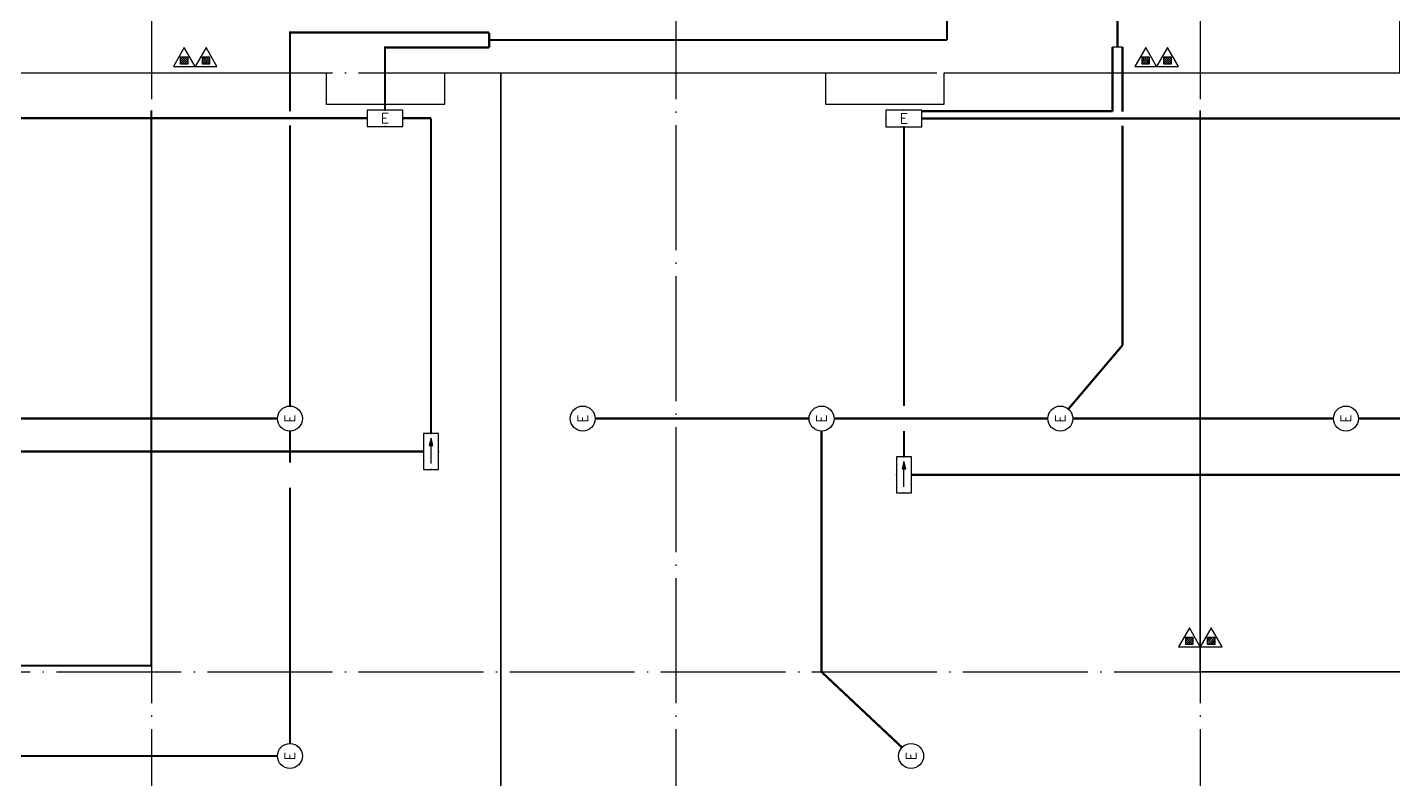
# Model space of a CAD drawing. Extents: x -2209072 to 495824, y -92434 to 572724.
# Drawn here: x 6795 to 28680, y 334894 to 346953 of the extents above; entities that cross this region are included whole.
import ezdxf
from ezdxf.enums import TextEntityAlignment as Align

# ---------------------------------------------------------------- set-up
doc = ezdxf.new("R2010")
doc.units = 0
doc.header["$LTSCALE"] = 1000
doc.header["$MEASUREMENT"] = 0
for name, pattern in [('DASH', [0.35, 0.25, -0.1]), ('X-104 6#7#平面$0$104-1112 结构$0$$AUDIT_BAD_LTYPE1', [0]), ('X-104 6#7#平面$0$DASH', [0.35, 0.25, -0.1]), ('X-104 6#7#平面$0$DOTE', [2.42, 2, -0.2, 0.02, -0.2])]:
    doc.linetypes.add(name, pattern=pattern)
doc.layers.get('0').update_dxf_attribs({"linetype": 'CONTINUOUS'})
for name, color, linetype in [('EQUIP-照明', 3, 'CONTINUOUS'), ('WIRE-应急', 2, 'DASH'), ('X-104 6#7#平面$0$A-SUR_看线', 231, 'CONTINUOUS'), ('X-104 6#7#平面$0$A_AXIS-轴线', 36, 'X-104 6#7#平面$0$DOTE'), ('X-104 6#7#平面$0$EQUIP_消防-01', 7, 'CONTINUOUS')]:
    doc.layers.add(name, color=color, linetype=linetype)
doc.layers.add('X-104 6#7#平面$0$000套内', color=226, linetype='CONTINUOUS', lineweight=30, plot=False)
doc.styles.add('_TEL_DIM', font='SIMPLEX', dxfattribs={"width": 0.8, "height": 3.5, "bigfont": 'HZTXT'})

# ---------------------------------------------------------------- blocks, each defined once
blk = doc.blocks.new('$equip$00001838')
blk.add_circle((0, 0), 0.5)
at = {"color": 7, "style": '_TEL_DIM'}
blk.add_attdef('$TEXT$', text='', height=0.4, dxfattribs=at).set_placement((0, 0), align=Align.MIDDLE_CENTER)
at = {"color": 7, "style": '_TEL_DIM', "flags": 1}
blk.add_attdef('A', text='', height=0.00002, dxfattribs=at).set_placement((0, 0), align=Align.MIDDLE_CENTER)
blk = doc.blocks.new('$equip_U$00000189(HT0843)')
at = {"color": 2}
for p, q in [((-0.72, 0.66), (-0.72, 0)), ((0.72, 0.66), (-0.72, 0.66)), ((0.72, 0), (0.72, 0.66)), ((-0.72, 0), (0.72, 0))]:
    blk.add_line(p, q, dxfattribs=at)
at = {"color": 2, "const_width": 0.0125}
for points in [[(0.72, 0.66), (0.72, 0.66), (-0.72, 0.66)], [(-0.72, 0.66), (-0.72, 0)], [(0.72, 0), (0.72, 0.66)], [(-0.72, 0), (0.72, 0)]]:
    blk.add_lwpolyline(points, dxfattribs=at)
at = {"color": 2}
blk.add_lwpolyline([(-0.72, 0.66), (-0.72, 0)], dxfattribs=at)
for p in [(0, 0.66), (-0.72, 0.33), (0, 0), (0.72, 0.33)]:
    blk.add_point(p)
at = {"color": 7, "style": '_TEL_DIM'}
blk.add_attdef('$TEXT$', text='', height=0.4, dxfattribs=at).set_placement((0, 0.33), align=Align.MIDDLE_CENTER)
at = {"color": 7, "style": '_TEL_DIM', "flags": 1}
blk.add_attdef('A', text='', height=0.000025, dxfattribs=at).set_placement((0, 0), align=Align.MIDDLE_CENTER)
blk = doc.blocks.new('$equip$00002540')
blk.add_hatch(color=256).paths.add_polyline_path([(0.24, 0.372), (0.24, 0.228), (0.528, 0.3)])
for p, q in [((-0.72, 0.6), (-0.72, 0)), ((0.72, 0.6), (-0.72, 0.6)), ((0.72, 0), (0.72, 0.6)), ((-0.72, 0), (0.72, 0)), ((0.24, 0.372), (0.24, 0.228)), ((0.528, 0.3), (0.24, 0.372)), ((0.24, 0.228), (0.528, 0.3))]:
    blk.add_line(p, q)
at = {"color": 7}
blk.add_line((-0.48, 0.3), (0.48, 0.3), dxfattribs=at)
at = {"const_width": 0.02}
blk.add_lwpolyline([(-0.72, 0.6), (-0.72, 0), (0.72, 0), (0.72, 0.6), (-0.72, 0.6), (-0.72, 0)], dxfattribs=at)
for p in [(0, 0.6), (-0.72, 0.3), (0, 0), (0.72, 0.3)]:
    blk.add_point(p)
at = {"color": 7, "style": '_TEL_DIM', "flags": 1}
blk.add_attdef('A', text='', height=0.00002, dxfattribs=at).set_placement((0, 0), align=Align.MIDDLE_CENTER)
blk = doc.blocks.new('$equip$00002534')
for p, q in [((-0.72, 0.66), (-0.72, 0)), ((0.72, 0.66), (-0.72, 0.66)), ((0.72, 0), (0.72, 0.66)), ((-0.72, 0), (0.72, 0))]:
    blk.add_line(p, q)
at = {"const_width": 0.03}
blk.add_lwpolyline([(-0.72, 0.66), (-0.72, 0), (0.72, 0), (0.72, 0.66), (-0.72, 0.66), (-0.72, 0)], dxfattribs=at)
for p in [(0, 0.66), (-0.72, 0.33), (0, 0), (0.72, 0.33)]:
    blk.add_point(p)
at = {"color": 7, "style": '_TEL_DIM'}
blk.add_attdef('$TEXT$', text='', height=0.4, dxfattribs=at).set_placement((0, 0.33), align=Align.MIDDLE_CENTER)
at = {"color": 7, "style": '_TEL_DIM', "flags": 1}
blk.add_attdef('A', text='', height=0.00002, dxfattribs=at).set_placement((0, 0), align=Align.MIDDLE_CENTER)
blk = doc.blocks.new('*U1301')
at = {"layer": 'X-104 6#7#平面$0$A_AXIS-轴线'}
for p, q in [((16800, 25700), (16800, -6500)), ((25200, 25700), (25200, -6500)), ((33600, 25700), (33600, -6500))]:
    blk.add_line(p, q, dxfattribs=at)
for points in [[(-6500, 9600), (55852, 9600)], [(-6500, 0), (55852, 0)]]:
    blk.add_lwpolyline(points, dxfattribs=at)
blk = doc.blocks.new('X-104 6#7#平面$0$$TWTSYS$00000546')
h = blk.add_hatch()
h.set_pattern_fill('ANSI31', color=256, scale=200, style=0)
h.set_pattern_definition([(45, (-38543.802, -6670.83), (-17.67767, 17.67767), [])])
h.paths.add_polyline_path([(-65, 174), (65, 174), (65, 44), (-65, 44)])
for points in [[(0, 344), (-198, 0), (198, 0)], [(-65, 174), (65, 174), (65, 44), (-65, 44)]]:
    blk.add_lwpolyline(points, close=True)
blk = doc.blocks.new('X-104 6#7#平面$0$灭火器2')
at = {"layer": 'X-104 6#7#平面$0$EQUIP_消防-01', "xscale": 0.88, "yscale": 0.88, "zscale": 0.88, "rotation": 90}
for p in [(-4049632, -27064), (-4049632, -27413)]:
    blk.add_blockref('X-104 6#7#平面$0$$TWTSYS$00000546', p, dxfattribs=at)
blk = doc.blocks.new('X-104 6#7#平面$0$A$C61334207')
at = {"layer": 'X-104 6#7#平面$0$EQUIP_消防-01', "rotation": 270}
for p in [(36721, -3703308), (52121, -3703308), (52821, -3712608)]:
    blk.add_blockref('X-104 6#7#平面$0$灭火器2', p, dxfattribs=at)
blk = doc.blocks.new('X-104 6#7#平面')
at = {"layer": 'X-104 6#7#平面$0$000套内'}
for points in [[(6996, 357553), (6996, 356373), (5731, 356373), (5731, 346223), (11581, 346223), (11581, 345723), (13481, 345723), (13481, 346223), (14381, 346223), (14381, 333823), (14381, 333823), (-10269, 332034), (-10269, 356473), (-469, 356473), (-469, 357853), (6996, 357553)], [(21481, 346223), (28781, 346223), (28781, 348223), (28681, 348223), (28681, 357245), (36631, 357471), (36631, 356723), (43231, 356723), (43231, 335123), (36631, 335123), (36631, 333823), (14381, 333823), (14381, 346223), (19581, 346223), (19581, 345723), (21481, 345723), (21481, 346223)]]:
    blk.add_lwpolyline(points, dxfattribs=at)
at = {"layer": 'X-104 6#7#平面$0$A-SUR_看线', "linetype": 'X-104 6#7#平面$0$DASH', "ltscale": 2, "const_width": 30}
for points in [[(8781, 345624), (8781, 336723), (-10019, 336723)], [(36481, 335273), (36481, 336623), (25581, 336623), (25581, 345623)]]:
    blk.add_lwpolyline(points, dxfattribs=at)
at = {"linetype": 'X-104 6#7#平面$0$104-1112 结构$0$$AUDIT_BAD_LTYPE1'}
blk.add_blockref('X-104 6#7#平面$0$A$C61334207', (0, 0), dxfattribs=at)
blk.add_blockref('*U1301', (-8019, 336623))

msp = doc.modelspace()

# ---------------------------------------------------------------- linework, layer by layer
at = {"layer": 'WIRE-应急', "linetype": 'DASH'}
msp.add_line((24177, 346638), (24336, 346638), dxfattribs=at)
at = {"layer": 'WIRE-应急', "linetype": 'DASH', "const_width": 35}
for points in [[(11001, 345607), (11001, 346887)], [(21526, 347088), (21526, 346749)], [(24257, 347088), (24257, 346635)], [(14191, 346869), (11001, 346869)], [(14191, 346628), (14191, 346869)], [(21526, 346749), (14191, 346749)], [(14191, 346628), (12510, 346628)], [(12524, 345627), (12524, 346628)], [(24177, 346638), (24177, 345608)], [(24336, 346638), (24336, 345603)], [(24177, 345608), (21124, 345608)], [(12236, 345495), (5399, 345495)], [(11001, 340882), (11001, 345382)], [(12812, 345495), (13261, 345495)], [(13261, 340443), (13261, 345495)], [(20836, 345358), (20836, 340882)], [(21124, 345490), (29018, 345490)], [(24336, 345378), (24336, 341856)], [(24336, 341856), (23470, 340835)], [(6626, 340682), (10801, 340682)], [(15891, 340682), (19316, 340682)], [(19716, 340682), (23141, 340682)], [(23541, 340682), (27716, 340682)], [(28116, 340682), (31541, 340682)], [(11001, 340482), (11001, 339976)], [(19516, 340482), (19516, 336622)], [(20836, 340482), (20836, 340068)], [(5691, 340155), (13141, 340155)], [(20956, 339780), (28908, 339780)], [(11001, 339576), (11001, 335474)], [(19516, 336622), (20805, 335411)], [(4657, 335274), (10801, 335274)]]:
    msp.add_lwpolyline(points, dxfattribs=at)

# ---------------------------------------------------------------- block references
msp.add_blockref('X-104 6#7#平面', (0, 0))
at = {"layer": 'EQUIP-照明'}
ref = msp.add_blockref('$equip_U$00000189(HT0843)', (12524, 345627), dxfattribs=dict(at, xscale=400, yscale=400, zscale=400, rotation=180))
ref.add_attrib('$TEXT$', 'E', dxfattribs={"layer": '0', "color": 7, "height": 160, "style": '_TEL_DIM'}).set_placement((12524, 345495), align=Align.MIDDLE_CENTER)
ref = msp.add_blockref('$equip$00002534', (20836, 345622), dxfattribs=dict(at, xscale=400, yscale=400, zscale=400, rotation=180))
ref.add_attrib('$TEXT$', 'E', dxfattribs={"layer": '0', "color": 7, "height": 160, "style": '_TEL_DIM'}).set_placement((20836, 345490), align=Align.MIDDLE_CENTER)
at = {"layer": 'EQUIP-照明', "xscale": 400, "yscale": 400, "zscale": 400, "rotation": 90}
for p in [(11001, 340682), (15691, 340682), (19516, 340682), (23341, 340682), (27916, 340682), (11001, 335274), (20951, 335274)]:
    msp.add_blockref('$equip$00001838', p, dxfattribs=at).add_auto_attribs({'$TEXT$': 'E'})
for p in [(13381, 340155), (20956, 339780)]:
    msp.add_blockref('$equip$00002540', p, dxfattribs=at)

doc.saveas('drawing.dxf')
